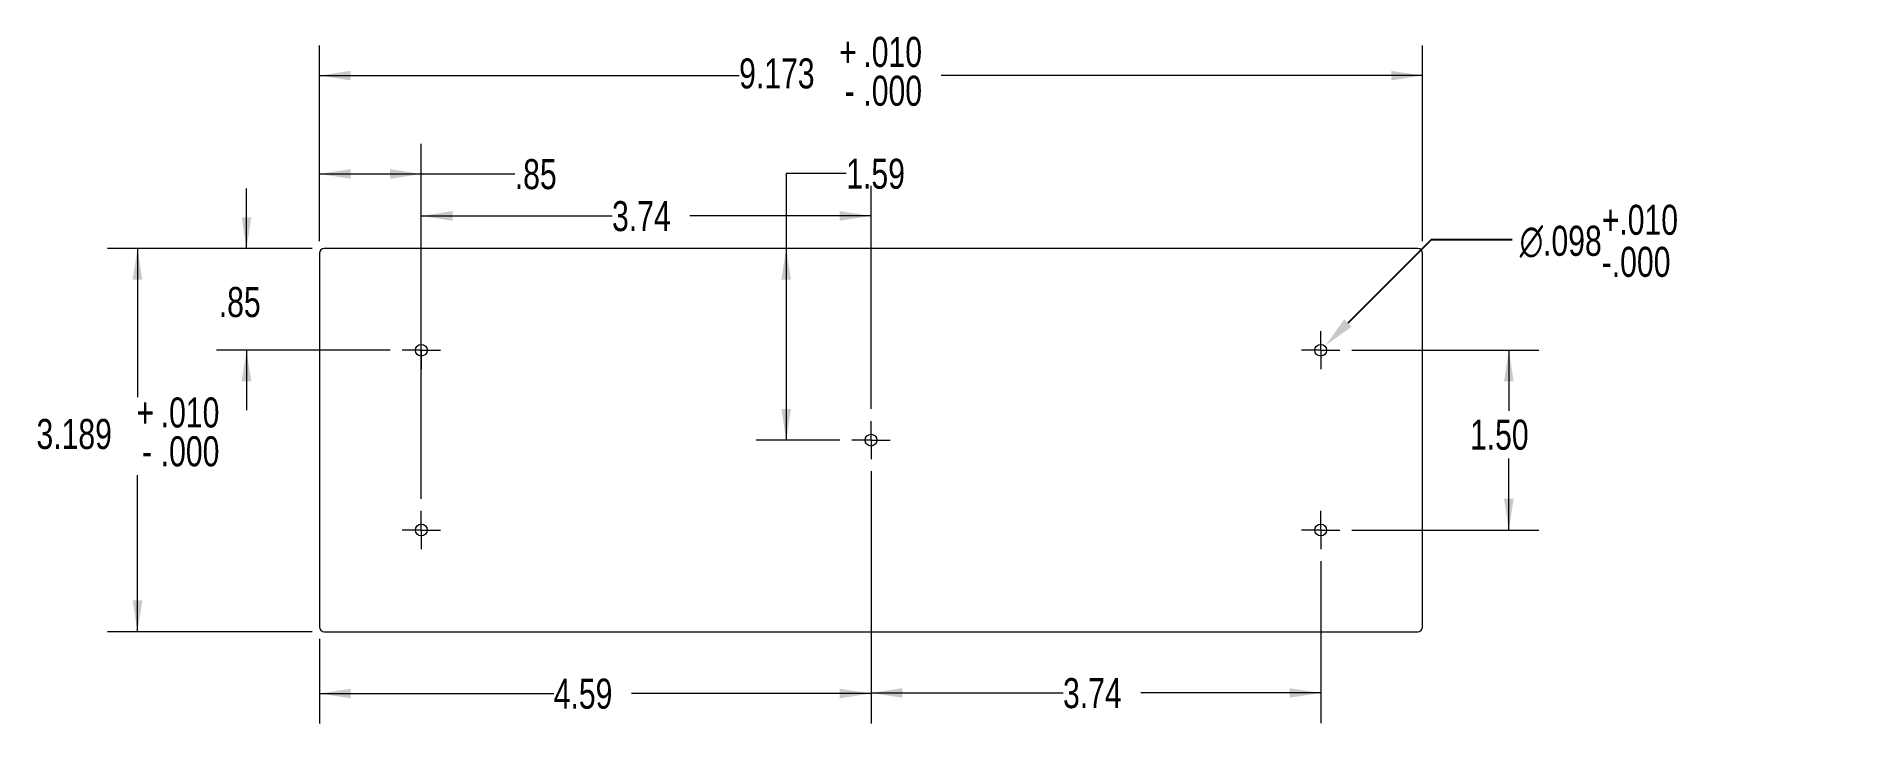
# Model space of a CAD drawing. Header units: inches. Extents: x 0.33 to 7.91, y 4.02 to 6.88.
import ezdxf

# ---------------------------------------------------------------- set-up
doc = ezdxf.new("R2010")
doc.units = ezdxf.units.IN
doc.header["$MEASUREMENT"] = 0
doc.header["$PDSIZE"] = -1
doc.styles.add('SLDTEXTSTYLE0', font='TXT', dxfattribs={"width": 0.75})
doc.dimstyles.new('SLDDIMSTYLE0', dxfattribs={"dimtxt": 0.125, "dimasz": 0.13, "dimexe": 0, "dimexo": 0.0625, "dimgap": 0.03125, "dimtad": 0, "dimtih": 1, "dimtoh": 1, "dimdec": 3, "dimlfac": 2, "dimrnd": 1e-09, "dimzin": 12, "dimdsep": 46, "dimtxsty": 'SLDTEXTSTYLE0', "dimsah": 1, "dimcen": 0.09, "dimadec": 0, "dimazin": 3, "dimtol": 1, "dimtp": 0.01, "dimtfac": 1, "dimtdec": 3, "dimtofl": 0, "dimtmove": 0, "dimatfit": 3, "dimfxl": 1, "dimfrac": 2, "dimtolj": 1, "dimtzin": 4, "dimarcsym": 0})
doc.dimstyles.new('SLDDIMSTYLE1', dxfattribs={"dimtxt": 0.125, "dimasz": 0.13, "dimexe": 0, "dimexo": 0.0625, "dimgap": 0.03125, "dimtad": 0, "dimtih": 1, "dimtoh": 1, "dimlfac": 2, "dimrnd": 1e-09, "dimzin": 12, "dimdsep": 46, "dimtxsty": 'SLDTEXTSTYLE0', "dimsah": 1, "dimcen": 0.09, "dimadec": 0, "dimazin": 3, "dimtfac": 1, "dimtofl": 0, "dimtmove": 0, "dimatfit": 3, "dimfxl": 1, "dimfrac": 2, "dimtolj": 1, "dimtzin": 12, "dimarcsym": 0})
doc.dimstyles.new('SLDDIMSTYLE2', dxfattribs={"dimtxt": 0.125, "dimasz": 0.13, "dimexe": 0, "dimexo": 0.0625, "dimgap": 0.03125, "dimtad": 0, "dimtih": 1, "dimtoh": 1, "dimlfac": 2, "dimrnd": 1e-09, "dimzin": 12, "dimdsep": 46, "dimtxsty": 'SLDTEXTSTYLE0', "dimsah": 1, "dimcen": 0.09, "dimadec": 0, "dimazin": 3, "dimtfac": 1, "dimtmove": 0, "dimatfit": 0, "dimfxl": 1, "dimfrac": 2, "dimtolj": 1, "dimtzin": 12, "dimarcsym": 0})
doc.dimstyles.new('SLDDIMSTYLE3', dxfattribs={"dimtxt": 0.125, "dimasz": 0.13, "dimexe": 0, "dimexo": 0.0625, "dimgap": 0.03125, "dimtad": 0, "dimtih": 1, "dimtoh": 1, "dimlfac": 2, "dimrnd": 1e-09, "dimzin": 4, "dimdsep": 46, "dimtxsty": 'SLDTEXTSTYLE0', "dimsah": 1, "dimcen": 0.09, "dimadec": 0, "dimazin": 1, "dimtfac": 1, "dimtofl": 0, "dimtmove": 0, "dimatfit": 3, "dimfxl": 1, "dimfrac": 2, "dimtolj": 1, "dimtzin": 12, "dimarcsym": 0})
doc.dimstyles.new('SLDDIMSTYLE4', dxfattribs={"dimtxt": 0.125, "dimasz": 0.13, "dimexe": 0, "dimexo": 0.0625, "dimgap": 0.03125, "dimtad": 0, "dimtih": 1, "dimtoh": 1, "dimdec": 3, "dimlfac": 2, "dimrnd": 1e-09, "dimzin": 12, "dimdsep": 46, "dimtxsty": 'SLDTEXTSTYLE0', "dimsah": 1, "dimcen": 0, "dimadec": 0, "dimazin": 3, "dimtol": 1, "dimtp": 0.01, "dimtfac": 1, "dimtdec": 3, "dimtofl": 0, "dimtmove": 0, "dimatfit": 3, "dimfxl": 1, "dimfrac": 2, "dimtolj": 1, "dimtzin": 4, "dimarcsym": 0})

# ---------------------------------------------------------------- blocks, each defined once
blk = doc.blocks.new('_D')
at = {"color": 7, "linetype": 'Continuous', "lineweight": 0, "transparency": 16777216}
for p, q in [((1.5033, 6.0305), (1.5033, 6.8449)), ((6.0899, 6.0305), (6.0899, 6.8449)), ((1.5033, 6.7199), (3.2482, 6.7199)), ((6.0899, 6.7199), (4.0881, 6.7199))]:
    blk.add_line(p, q, dxfattribs=at)
for points in [[(1.5033, 6.7199), (1.6333, 6.6999), (1.6333, 6.7399)], [(6.0899, 6.7199), (5.9599, 6.7399), (5.9599, 6.6999)]]:
    blk.add_solid(points, dxfattribs=at)
at = {"color": 7, "linetype": 'Continuous', "lineweight": 0, "transparency": 16777216, "char_height": 0.125, "attachment_point": 1, "style": 'SLDTEXTSTYLE0'}
for s, insert in [('+', (3.6638, 6.881)), ('.010', (3.7649, 6.881)), ('9.173', (3.2482, 6.7915)), ('.000', (3.7649, 6.7194)), ('-', (3.6866, 6.7194))]:
    blk.add_mtext(s, dxfattribs=dict(at, insert=insert))
blk = doc.blocks.new('_D_1')
at = {"color": 7, "linetype": 'Continuous', "lineweight": 0, "transparency": 16777216}
for p, q in [((1.4733, 6.0005), (0.6215, 6.0005)), ((0.7465, 6.0005), (0.7465, 5.3813)), ((0.7465, 4.406), (0.7465, 5.058)), ((1.4733, 4.406), (0.6215, 4.406))]:
    blk.add_line(p, q, dxfattribs=at)
for points in [[(0.7465, 6.0005), (0.7265, 5.8705), (0.7665, 5.8705)], [(0.7465, 4.406), (0.7665, 4.536), (0.7265, 4.536)]]:
    blk.add_solid(points, dxfattribs=at)
at = {"color": 7, "linetype": 'Continuous', "lineweight": 0, "transparency": 16777216, "char_height": 0.125, "attachment_point": 1, "style": 'SLDTEXTSTYLE0'}
for s, insert in [('.010', (0.8432, 5.3808)), ('+', (0.7422, 5.3808)), ('3.189', (0.3265, 5.2913)), ('.000', (0.8432, 5.2192)), ('-', (0.765, 5.2192))]:
    blk.add_mtext(s, dxfattribs=dict(at, insert=insert))
blk = doc.blocks.new('_D_2')
at = {"color": 7, "linetype": 'Continuous', "lineweight": 0, "transparency": 16777216}
for p, q in [((1.5033, 6.0305), (1.5033, 6.4356)), ((1.9265, 5.7068), (1.9265, 6.4356)), ((1.5033, 6.3106), (1.9265, 6.3106)), ((1.9265, 6.3106), (2.3154, 6.3106))]:
    blk.add_line(p, q, dxfattribs=at)
for points in [[(1.5033, 6.3106), (1.6333, 6.2906), (1.6333, 6.3306)], [(1.9265, 6.3106), (1.7965, 6.3306), (1.7965, 6.2906)]]:
    blk.add_solid(points, dxfattribs=at)
at = {"color": 7, "linetype": 'Continuous', "lineweight": 0, "transparency": 16777216, "insert": (2.3154, 6.3725), "char_height": 0.125, "attachment_point": 1, "style": 'SLDTEXTSTYLE0'}
blk.add_mtext('.85', dxfattribs=at)
blk = doc.blocks.new('_D_3')
at = {"color": 7, "linetype": 'Continuous', "lineweight": 0, "transparency": 16777216}
for p, q in [((1.1999, 6.0005), (1.1999, 6.2505)), ((1.4733, 6.0005), (1.0749, 6.0005)), ((1.797, 5.5773), (1.0749, 5.5773)), ((1.1999, 5.5773), (1.1999, 5.3273))]:
    blk.add_line(p, q, dxfattribs=at)
for points in [[(1.1999, 6.0005), (1.2199, 6.1305), (1.1799, 6.1305)], [(1.1999, 5.5773), (1.1799, 5.4473), (1.2199, 5.4473)]]:
    blk.add_solid(points, dxfattribs=at)
at = {"color": 7, "linetype": 'Continuous', "lineweight": 0, "transparency": 16777216, "insert": (1.0845, 5.8403), "char_height": 0.125, "attachment_point": 1, "style": 'SLDTEXTSTYLE0'}
blk.add_mtext('.85', dxfattribs=at)
blk = doc.blocks.new('_D_4')
at = {"color": 7, "linetype": 'Continuous', "lineweight": 0, "transparency": 16777216}
for p, q in [((3.7966, 5.0737), (3.7966, 4.0239)), ((1.5033, 4.376), (1.5033, 4.0239)), ((1.5033, 4.1489), (2.4773, 4.1489)), ((3.7966, 4.1489), (2.8005, 4.1489))]:
    blk.add_line(p, q, dxfattribs=at)
for points in [[(1.5033, 4.1489), (1.6333, 4.1289), (1.6333, 4.1689)], [(3.7966, 4.1489), (3.6666, 4.1689), (3.6666, 4.1289)]]:
    blk.add_solid(points, dxfattribs=at)
at = {"color": 7, "linetype": 'Continuous', "lineweight": 0, "transparency": 16777216, "insert": (2.4773, 4.2108), "char_height": 0.125, "attachment_point": 1, "style": 'SLDTEXTSTYLE0'}
blk.add_mtext('4.59', dxfattribs=at)
blk = doc.blocks.new('_D_5')
at = {"color": 7, "linetype": 'Continuous', "lineweight": 0, "transparency": 16777216}
for p, q in [((3.6937, 6.3122), (3.4437, 6.3122)), ((3.4437, 6.3122), (3.4437, 6.0005)), ((3.4437, 6.0005), (3.4437, 5.2032)), ((3.6671, 5.2032), (3.3187, 5.2032))]:
    blk.add_line(p, q, dxfattribs=at)
for points in [[(3.4437, 6.0005), (3.4237, 5.8705), (3.4637, 5.8705)], [(3.4437, 5.2032), (3.4637, 5.3332), (3.4237, 5.3332)]]:
    blk.add_solid(points, dxfattribs=at)
at = {"color": 7, "linetype": 'Continuous', "lineweight": 0, "transparency": 16777216, "insert": (3.6937, 6.3741), "char_height": 0.125, "attachment_point": 1, "style": 'SLDTEXTSTYLE0'}
blk.add_mtext('1.59', dxfattribs=at)
blk = doc.blocks.new('_D_6')
at = {"color": 7, "linetype": 'Continuous', "lineweight": 0, "transparency": 16777216}
for p, q in [((1.9265, 4.9588), (1.9265, 6.261)), ((3.7966, 5.3328), (3.7966, 6.261)), ((1.9265, 6.136), (2.7198, 6.136)), ((3.7966, 6.136), (3.0431, 6.136))]:
    blk.add_line(p, q, dxfattribs=at)
for points in [[(1.9265, 6.136), (2.0565, 6.116), (2.0565, 6.156)], [(3.7966, 6.136), (3.6666, 6.156), (3.6666, 6.116)]]:
    blk.add_solid(points, dxfattribs=at)
at = {"color": 7, "linetype": 'Continuous', "lineweight": 0, "transparency": 16777216, "insert": (2.7198, 6.1979), "char_height": 0.125, "attachment_point": 1, "style": 'SLDTEXTSTYLE0'}
blk.add_mtext('3.74', dxfattribs=at)
blk = doc.blocks.new('_D_7')
at = {"color": 7, "linetype": 'Continuous', "lineweight": 0, "transparency": 16777216}
for p, q in [((3.7966, 5.0737), (3.7966, 4.0262)), ((5.6667, 4.6997), (5.6667, 4.0262)), ((3.7966, 4.1512), (4.595, 4.1512)), ((5.6667, 4.1512), (4.9183, 4.1512))]:
    blk.add_line(p, q, dxfattribs=at)
for points in [[(3.7966, 4.1512), (3.9266, 4.1312), (3.9266, 4.1712)], [(5.6667, 4.1512), (5.5367, 4.1712), (5.5367, 4.1312)]]:
    blk.add_solid(points, dxfattribs=at)
at = {"color": 7, "linetype": 'Continuous', "lineweight": 0, "transparency": 16777216, "insert": (4.595, 4.2131), "char_height": 0.125, "attachment_point": 1, "style": 'SLDTEXTSTYLE0'}
blk.add_mtext('3.74', dxfattribs=at)
blk = doc.blocks.new('_D_8')
at = {"color": 7, "linetype": 'Continuous', "lineweight": 0, "transparency": 16777216}
for p, q in [((5.7962, 5.5773), (6.5737, 5.5773)), ((6.4487, 5.5773), (6.4487, 5.3256)), ((6.4487, 4.8292), (6.4487, 5.1271)), ((5.7962, 4.8292), (6.5737, 4.8292))]:
    blk.add_line(p, q, dxfattribs=at)
for points in [[(6.4487, 5.5773), (6.4287, 5.4473), (6.4687, 5.4473)], [(6.4487, 4.8292), (6.4687, 4.9592), (6.4287, 4.9592)]]:
    blk.add_solid(points, dxfattribs=at)
at = {"color": 7, "linetype": 'Continuous', "lineweight": 0, "transparency": 16777216, "insert": (6.287, 5.2883), "char_height": 0.125, "attachment_point": 1, "style": 'SLDTEXTSTYLE0'}
blk.add_mtext('1.50', dxfattribs=at)
blk = doc.blocks.new('_D_9')
at = {"color": 0, "linetype": 'Continuous', "lineweight": -2, "transparency": 16777216}
for p, q in [((6.1261, 6.0367), (5.7795, 5.6901)), ((6.4626, 6.0367), (6.1261, 6.0367))]:
    blk.add_line(p, q, dxfattribs=at)
at = {"color": 0, "linetype": 'Continuous', "transparency": 16777216}
blk.add_solid([(5.7641, 5.7054), (5.7948, 5.6747), (5.6875, 5.5981)], dxfattribs=at)
at = {"layer": 'Defpoints', "color": 0, "linetype": 'Continuous', "transparency": 16777216}
for p in [(5.6458, 5.5564), (5.6875, 5.5981)]:
    blk.add_point(p, dxfattribs=at)
at = {"color": 0, "linetype": 'Continuous', "lineweight": 0, "transparency": 16777216, "insert": (6.4939, 6.1825), "char_height": 0.125, "attachment_point": 1, "style": 'SLDTEXTSTYLE0'}
blk.add_mtext('\\A1;∅.098\\S+.010^ -.000;', dxfattribs=at)
blk = doc.blocks.new('SW_CENTERMARKSYMBOL_0')
at = {"color": 0, "linetype": 'Continuous', "lineweight": 0}
for p, q in [((0, 0.05), (0, 0.0795)), ((-0.05, 0), (-0.0795, 0)), ((0, 0), (-0.05, 0)), ((0, 0), (0, 0.05)), ((0, 0), (0, -0.05)), ((0, 0), (0.05, 0)), ((0.05, 0), (0.0795, 0)), ((0, -0.05), (0, -0.0795))]:
    blk.add_line(p, q, dxfattribs=at)
blk = doc.blocks.new('SW_CENTERMARKSYMBOL_1')
at = {"color": 0, "linetype": 'Continuous', "lineweight": 0}
for p, q in [((0, 0.05), (0, 0.0795)), ((-0.05, 0), (-0.0795, 0)), ((0, 0), (-0.05, 0)), ((0, 0), (0, 0.05)), ((0, 0), (0, -0.05)), ((0, 0), (0.05, 0)), ((0.05, 0), (0.0795, 0)), ((0, -0.05), (0, -0.0795))]:
    blk.add_line(p, q, dxfattribs=at)
blk = doc.blocks.new('SW_CENTERMARKSYMBOL_2')
at = {"color": 0, "linetype": 'Continuous', "lineweight": 0}
for p, q in [((0, 0.05), (0, 0.0795)), ((-0.05, 0), (-0.0795, 0)), ((0, 0), (-0.05, 0)), ((0, 0), (0, 0.05)), ((0, 0), (0, -0.05)), ((0, 0), (0.05, 0)), ((0.05, 0), (0.0795, 0)), ((0, -0.05), (0, -0.0795))]:
    blk.add_line(p, q, dxfattribs=at)
blk = doc.blocks.new('SW_CENTERMARKSYMBOL_3')
at = {"color": 0, "linetype": 'Continuous', "lineweight": 0}
for p, q in [((0, 0.05), (0, 0.0795)), ((-0.05, 0), (-0.0795, 0)), ((0, 0), (-0.05, 0)), ((0, 0), (0, 0.05)), ((0, 0), (0, -0.05)), ((0, 0), (0.05, 0)), ((0.05, 0), (0.0795, 0)), ((0, -0.05), (0, -0.0795))]:
    blk.add_line(p, q, dxfattribs=at)
blk = doc.blocks.new('SW_CENTERMARKSYMBOL_4')
at = {"color": 0, "linetype": 'Continuous', "lineweight": 0}
for p, q in [((0, 0.05), (0, 0.0795)), ((-0.05, 0), (-0.0795, 0)), ((0, 0), (-0.05, 0)), ((0, 0), (0, 0.05)), ((0, 0), (0, -0.05)), ((0, 0), (0.05, 0)), ((0.05, 0), (0.0795, 0)), ((0, -0.05), (0, -0.0795))]:
    blk.add_line(p, q, dxfattribs=at)

msp = doc.modelspace()

# ---------------------------------------------------------------- linework, layer by layer
at = {"color": 7, "linetype": 'Continuous', "lineweight": 15}
for p, q in [((6.06989, 6.00049), (1.52328, 6.00049)), ((1.50328, 5.98049), (1.50328, 4.426)), ((6.08989, 4.426), (6.08989, 5.98049)), ((1.52328, 4.406), (6.06989, 4.406))]:
    msp.add_line(p, q, dxfattribs=at)
for centre in [(1.9265, 5.57726), (5.66667, 5.57726), (3.79658, 5.20325), (1.9265, 4.82923), (5.66667, 4.82923)]:
    msp.add_circle(centre, 0.0245, dxfattribs=at)
for centre, start, end in [((1.52328, 5.98049), 90, 180), ((6.06989, 5.98049), 0, 90), ((1.52328, 4.426), 180, 270), ((6.06989, 4.426), 270, 0)]:
    msp.add_arc(centre, 0.02, start, end, dxfattribs=at)

# ---------------------------------------------------------------- block references
at = {"color": 7, "linetype": 'Continuous', "lineweight": 0}
for name, p in [('SW_CENTERMARKSYMBOL_3', (1.9265, 5.57726)), ('SW_CENTERMARKSYMBOL_1', (5.66667, 5.57726)), ('SW_CENTERMARKSYMBOL_2', (3.79658, 5.20325)), ('SW_CENTERMARKSYMBOL_4', (1.9265, 4.82923)), ('SW_CENTERMARKSYMBOL_0', (5.66667, 4.82923))]:
    msp.add_blockref(name, p, dxfattribs=at)

# ---------------------------------------------------------------- dimensions: what is measured, and where the dimension line sits
for base, p1, p2, dimstyle, picture, middle in [((6.08989, 6.71986), (1.50328, 5.98049), (6.08989, 5.98049), 'SLDDIMSTYLE0', '_D', (3.66816, 6.71986)), ((1.9265, 6.31058), (1.50328, 5.98049), (1.9265, 5.65679), 'SLDDIMSTYLE1', '_D_2', (2.43082, 6.31058)), ((3.79658, 6.13602), (1.9265, 4.90876), (3.79658, 5.28277), 'SLDDIMSTYLE1', '_D_6', (2.88142, 6.13602)), ((3.79658, 4.14887), (1.50328, 4.426), (3.79658, 5.12372), 'SLDDIMSTYLE1', '_D_4', (2.63889, 4.14887)), ((5.66667, 4.15116), (3.79658, 5.12372), (5.66667, 4.7497), 'SLDDIMSTYLE1', '_D_7', (4.75663, 4.15116))]:
    dim = msp.add_linear_dim(base=base, p1=p1, p2=p2, dimstyle=dimstyle, dxfattribs=at)
    dim.commit()
    dim.dimension.update_dxf_attribs({"geometry": picture, "text_midpoint": middle, "dimtype": 160})
for base, p1, p2, dimstyle, picture, middle in [((3.44374, 5.20325), (1.52328, 6.00049), (3.71706, 5.20325), 'SLDDIMSTYLE1', '_D_5', (3.44374, 6.31217)), ((1.19994, 5.57726), (1.52328, 6.00049), (1.84697, 5.57726), 'SLDDIMSTYLE2', '_D_3', (1.19994, 5.77842)), ((0.74649, 4.406), (1.52328, 6.00049), (1.52328, 4.406), 'SLDDIMSTYLE0', '_D_1', (0.74649, 5.21967)), ((6.44866, 4.82923), (5.74619, 5.57726), (5.74619, 4.82923), 'SLDDIMSTYLE3', '_D_8', (6.44866, 5.22636))]:
    dim = msp.add_linear_dim(base=base, p1=p1, p2=p2, angle=90, dimstyle=dimstyle, dxfattribs=at)
    dim.commit()
    dim.dimension.update_dxf_attribs({"geometry": picture, "text_midpoint": middle, "dimtype": 160})
dim = msp.add_diameter_dim_2p(p1=(5.64579, 5.55638), p2=(5.68755, 5.59814), text='∅.098\\S+.010^ -.000;', dimstyle='SLDDIMSTYLE4', dxfattribs=at)
dim.commit()
dim.dimension.update_dxf_attribs({"geometry": '_D_9', "text_midpoint": (6.85327, 6.03667), "dimtype": 163})

doc.saveas('drawing.dxf')
